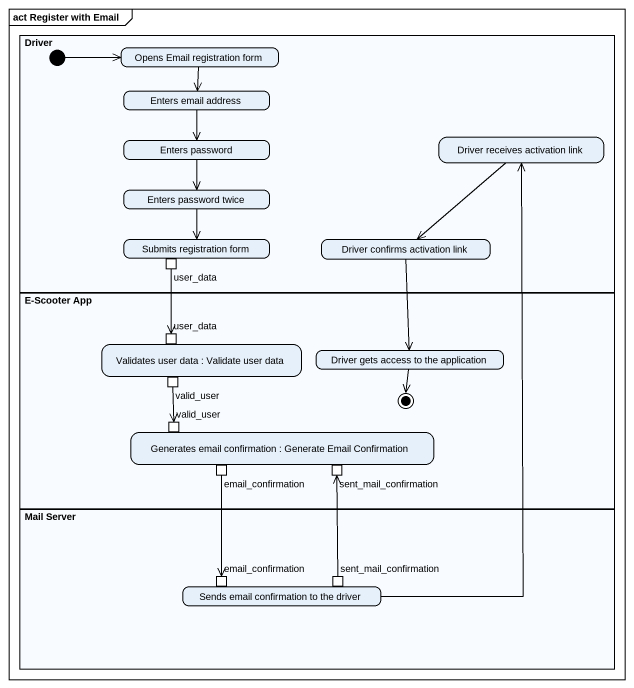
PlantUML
@startuml
mainframe act Register with Email
hide empty description
state Driver <<partition>> {
  state "Opens Email registration form" as Opens_Email_registration
  state "Enters email address" as Enters_email_address
  state "Enters password" as Enters_password
  state "Driver receives activation link" as Driver_receives_activation
  state "Enters password twice" as Enters_password_twice
  state "Submits registration form" as Submits_registration_form {
    state user_data <<outputPin>>
  }
  state "Driver confirms activation link" as Driver_confirms_activation
  [*] -right-> Opens_Email_registration
}
state "E-Scooter App" as E_Scooter_App <<partition>> {
  state "Validates user data : Validate user data" as Validates_user_data {
    state "user_data" as user_data_2 <<inputPin>>
    state valid_user <<outputPin>>
  }
  state "Driver gets access to the application" as Driver_gets_access_to_the
  state "Generates email confirmation : Generate Email Confirmation" as Generates_email_confirmation {
    state "valid_user" as valid_user_2 <<inputPin>>
    state email_confirmation <<outputPin>>
    state sent_mail_confirmation <<inputPin>>
  }
  Driver_gets_access_to_the --> [*]
}
state "Mail Server" as Mail_Server <<partition>> {
  state "Sends email confirmation to the driver" as Sends_email_confirmation_to {
    state "email_confirmation" as email_confirmation_2 <<inputPin>>
    state "sent_mail_confirmation" as sent_mail_confirmation_2 <<outputPin>>
  }
}
Opens_Email_registration --> Enters_email_address
Enters_email_address --> Enters_password
Enters_password --> Enters_password_twice
Driver_receives_activation --> Driver_confirms_activation
Enters_password_twice --> Submits_registration_form
Driver_confirms_activation --> Driver_gets_access_to_the
user_data --> user_data_2
valid_user --> valid_user_2
email_confirmation --> email_confirmation_2
Sends_email_confirmation_to -up-> Driver_receives_activation
sent_mail_confirmation_2 -up-> sent_mail_confirmation
@enduml
